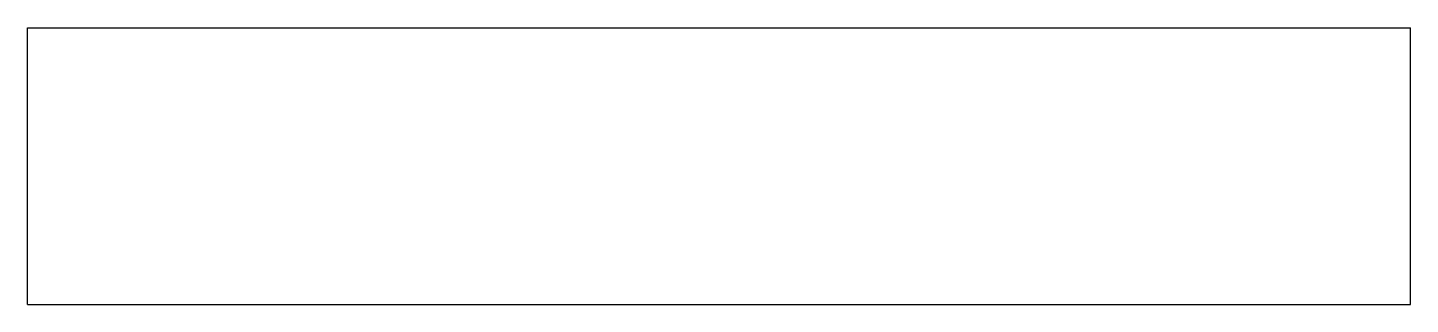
# Model space of a CAD drawing. Header units: metres. Extents: x -0.5 to 0.5, y -0.1 to 0.1.
import ezdxf

# ---------------------------------------------------------------- set-up
doc = ezdxf.new("R2010")
doc.units = ezdxf.units.M
doc.header["$LTSCALE"] = 0.2

msp = doc.modelspace()

# ---------------------------------------------------------------- linework, layer by layer
for points in [[(-0.5, 0.1), (0.5, 0.1)], [(-0.5, -0.1), (-0.5, 0.1)], [(0.5, -0.1), (0.5, 0.1)], [(-0.5, -0.1), (0.5, -0.1)]]:
    msp.add_lwpolyline(points)

doc.saveas('drawing.dxf')
